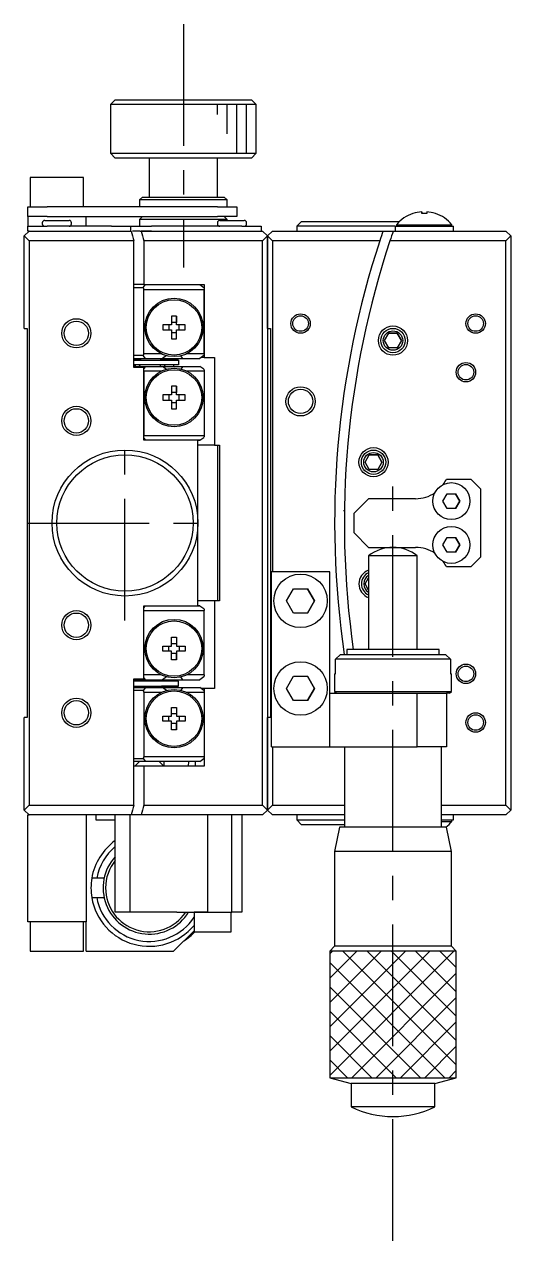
# Model space of a CAD drawing. Extents: x -55 to 398, y -25 to 274.
# Drawn here: x 12 to 62, y 84.2 to 209.2 of the extents above; entities that cross this region are included whole.
import ezdxf

# ---------------------------------------------------------------- set-up
doc = ezdxf.new("R2010")
doc.units = 0
doc.header["$LTSCALE"] = 10
doc.linetypes.add('CENTER', pattern=[2, 1.25, -0.25, 0.25, -0.25])
doc.layers.get('0').update_dxf_attribs({"linetype": 'CONTINUOUS'})
doc.layers.add('CENTER', color=1, linetype='CENTER')

msp = doc.modelspace()

# ---------------------------------------------------------------- linework, layer by layer
at = {"color": 7, "linetype": 'CONTINUOUS'}
for p, q in [((21.374439, 201.485156), (20.874439, 200.985156)), ((21.374439, 201.485156), (28.374439, 201.485156)), ((28.374439, 201.485156), (35.374439, 201.485156)), ((35.874439, 200.985156), (35.374439, 201.485156)), ((28.374439, 200.985156), (20.874439, 200.985156)), ((20.874439, 200.985156), (20.874439, 195.985156)), ((35.874439, 200.985156), (28.374439, 200.985156)), ((35.874439, 195.985156), (35.874439, 200.985156)), ((20.874439, 195.985156), (28.374439, 195.985156)), ((20.874439, 195.985156), (21.374439, 195.485156)), ((28.374439, 195.485156), (21.374439, 195.485156)), ((24.874439, 195.485156), (24.874439, 191.485156)), ((28.374439, 195.985156), (35.874439, 195.985156)), ((35.374439, 195.485156), (28.374439, 195.485156)), ((31.874439, 191.485156), (31.874439, 195.485156)), ((35.374439, 195.485156), (35.874439, 195.985156)), ((15.374439, 193.485156), (12.624439, 193.485156)), ((12.624439, 193.485156), (12.624439, 190.485156)), ((18.124439, 193.485156), (15.374439, 193.485156)), ((18.124439, 190.485156), (18.124439, 193.485156)), ((24.174439, 191.485156), (23.874439, 191.185156)), ((24.174439, 191.485156), (28.374439, 191.485156)), ((28.374439, 191.485156), (32.574439, 191.485156)), ((32.874439, 191.185156), (32.574439, 191.485156)), ((12.374439, 189.485156), (12.374439, 190.485156)), ((12.374439, 190.485156), (14.374439, 190.485156)), ((31.874439, 190.485156), (14.374439, 190.485156)), ((28.374439, 191.185156), (23.874439, 191.185156)), ((23.874439, 191.185156), (23.874439, 190.485156)), ((32.874439, 191.185156), (28.374439, 191.185156)), ((31.874439, 190.485156), (33.874439, 190.485156)), ((32.874439, 190.485156), (32.874439, 191.185156)), ((33.874439, 190.485156), (33.874439, 189.485156)), ((14.374439, 189.485156), (12.374439, 189.485156)), ((12.374439, 189.485156), (12.374439, 188.485156)), ((13.874439, 188.835156), (13.874439, 188.735156)), ((14.124439, 189.085156), (15.374439, 189.085156)), ((14.374439, 189.485156), (31.874439, 189.485156)), ((14.624439, 189.085156), (15.249439, 189.085156)), ((15.249439, 189.085156), (15.499439, 189.085156)), ((15.374439, 189.085156), (16.624439, 189.085156)), ((15.499439, 189.085156), (16.124439, 189.085156)), ((16.874439, 188.735156), (16.874439, 188.835156)), ((18.374439, 188.485156), (18.374439, 189.485156)), ((24.174439, 189.485156), (23.874439, 189.185156)), ((28.374439, 189.185156), (23.874439, 189.185156)), ((23.874439, 189.185156), (23.874439, 188.485156)), ((32.874439, 189.185156), (28.374439, 189.185156)), ((33.874439, 189.485156), (31.874439, 189.485156)), ((31.874439, 188.835156), (31.874439, 188.735156)), ((32.124439, 189.085156), (33.374439, 189.085156)), ((32.874439, 189.185156), (32.574439, 189.485156)), ((32.624439, 189.085156), (33.249439, 189.085156)), ((32.874439, 189.085156), (32.874439, 189.185156)), ((33.249439, 189.085156), (33.499439, 189.085156)), ((33.374439, 189.085156), (34.624439, 189.085156)), ((33.499439, 189.085156), (34.124439, 189.085156)), ((34.874439, 188.735156), (34.874439, 188.835156)), ((40.524439, 188.985156), (40.024439, 188.485156)), ((40.524439, 188.985156), (50.604617, 188.985156)), ((51.979331, 189.790598), (51.975285, 189.798895)), ((51.979331, 189.790598), (51.975285, 189.798895)), ((52.874439, 189.790598), (52.874439, 189.966841)), ((52.874439, 189.966841), (52.874439, 189.790598)), ((53.394439, 189.790598), (52.874439, 189.790598)), ((53.394439, 189.966841), (53.394439, 189.790598)), ((54.293594, 189.798895), (54.289547, 189.790598)), ((54.293594, 189.798895), (54.289547, 189.790598)), ((12.024439, 187.485156), (12.524439, 187.985156)), ((12.374439, 187.985156), (12.374439, 188.485156)), ((12.374439, 188.485156), (14.374439, 188.485156)), ((12.524439, 187.985156), (12.374439, 187.985156)), ((12.524439, 187.985156), (14.374439, 187.985156)), ((14.574439, 188.485156), (14.374439, 188.485156)), ((14.374439, 187.985156), (20.977934, 187.985156)), ((14.374439, 187.985156), (20.977934, 187.985156)), ((16.174439, 188.485156), (14.574439, 188.485156)), ((20.977934, 188.485156), (16.174439, 188.485156)), ((20.977934, 188.485156), (22.977934, 188.485156)), ((20.977934, 187.985156), (23.009387, 187.985156)), ((22.977934, 188.485156), (23.144834, 188.485156)), ((22.977934, 187.985156), (22.977934, 188.485156)), ((23.144834, 188.485156), (25.08893, 188.485156)), ((23.950857, 187.985156), (23.144834, 187.985156)), ((23.950857, 187.985156), (24.041598, 187.985156)), ((25.08893, 187.985156), (24.041598, 187.985156)), ((24.041598, 187.985156), (25.08893, 187.985156)), ((32.574439, 188.485156), (25.08893, 188.485156)), ((25.08893, 187.985156), (34.374439, 187.985156)), ((25.08893, 187.985156), (34.374439, 187.985156)), ((34.174439, 188.485156), (32.574439, 188.485156)), ((34.374439, 188.485156), (34.174439, 188.485156)), ((34.374439, 188.485156), (36.374439, 188.485156)), ((34.374439, 187.985156), (36.524439, 187.985156)), ((36.374439, 188.485156), (36.374439, 187.985156)), ((36.524439, 187.985156), (37.024439, 187.485156)), ((37.024439, 187.485156), (37.524439, 187.985156)), ((37.524439, 187.985156), (48.896035, 187.985156)), ((50.134439, 188.485156), (40.024439, 188.485156)), ((40.024439, 188.485156), (40.024439, 187.985156)), ((48.896035, 187.985156), (49.95318, 187.985156)), ((49.95318, 187.985156), (61.524439, 187.985156)), ((50.134439, 188.485156), (56.134439, 188.485156)), ((50.134439, 188.485156), (50.284439, 188.485156)), ((50.134439, 188.485156), (50.134439, 187.985156)), ((50.284439, 188.644711), (55.984439, 188.644711)), ((50.284439, 188.644711), (50.284439, 188.485156)), ((55.984439, 188.485156), (55.984439, 188.644711)), ((55.984439, 188.485156), (56.134439, 188.485156)), ((56.134439, 187.985156), (56.134439, 188.485156)), ((61.524439, 187.985156), (62.024439, 187.485156)), ((12.524439, 186.985156), (12.024439, 187.485156)), ((12.024439, 177.985156), (12.024439, 187.485156)), ((12.524439, 186.985156), (12.524439, 128.985156)), ((23.268762, 186.985156), (12.524439, 186.985156)), ((23.268762, 173.985156), (23.268762, 186.985156)), ((24.303351, 186.985156), (24.303351, 182.485156)), ((36.524439, 186.985156), (24.303351, 186.985156)), ((37.024439, 187.485156), (36.524439, 186.985156)), ((36.524439, 128.985156), (36.524439, 186.985156)), ((37.024439, 177.985156), (37.024439, 187.485156)), ((37.524439, 186.985156), (37.024439, 187.485156)), ((37.024439, 187.485156), (37.024439, 177.985156)), ((37.524439, 186.985156), (37.524439, 152.985156)), ((48.561551, 186.985156), (37.524439, 186.985156)), ((61.524439, 186.985156), (49.614646, 186.985156)), ((62.024439, 187.485156), (61.524439, 186.985156)), ((61.524439, 128.985156), (61.524439, 186.985156)), ((62.024439, 187.485156), (62.024439, 128.485156)), ((24.303351, 182.485156), (23.268762, 182.485156)), ((23.268762, 182.185156), (24.250241, 182.185156)), ((24.250241, 182.185156), (24.481423, 182.485156)), ((24.303351, 182.485156), (30.52478, 182.485156)), ((24.303351, 175.385156), (24.303351, 181.985156)), ((24.303351, 181.985156), (30.52478, 181.985156)), ((30.073737, 182.485156), (30.468565, 182.185156)), ((30.52478, 182.485156), (30.52478, 181.985156)), ((30.52478, 175.385156), (30.52478, 181.985156)), ((30.52478, 181.985156), (30.52478, 175.385156)), ((27.674439, 179.240264), (27.154439, 179.240264)), ((27.154439, 179.240264), (27.154439, 178.345156)), ((27.674439, 178.345156), (27.674439, 179.240264)), ((27.674439, 179.240264), (27.674439, 178.603557)), ((12.024439, 177.985156), (12.324439, 177.985156)), ((12.324439, 177.985156), (12.324439, 137.985156)), ((26.259331, 178.345156), (26.259331, 177.825156)), ((27.154439, 178.345156), (26.259331, 178.345156)), ((26.259331, 177.825156), (27.154439, 177.825156)), ((26.896038, 178.345156), (26.896038, 177.825156)), ((27.674439, 178.603557), (27.154439, 178.603557)), ((27.154439, 177.825156), (27.154439, 176.930048)), ((27.154439, 177.566755), (27.674439, 177.566755)), ((27.674439, 178.345156), (27.674439, 178.603557)), ((28.569547, 178.345156), (27.674439, 178.345156)), ((27.674439, 177.825156), (28.569547, 177.825156)), ((27.674439, 176.930048), (27.674439, 177.825156)), ((27.674439, 177.566755), (27.674439, 177.825156)), ((27.674439, 176.930048), (27.674439, 177.566755)), ((27.93284, 177.825156), (27.93284, 178.345156)), ((28.569547, 177.825156), (28.569547, 178.345156)), ((37.024439, 177.985156), (37.324439, 177.985156)), ((37.024439, 177.985156), (37.024439, 137.985156)), ((37.324439, 177.985156), (37.324439, 137.985156)), ((27.154439, 176.930048), (27.674439, 176.930048)), ((49.058414, 176.735156), (49.491427, 177.485156)), ((49.491427, 175.985156), (49.058414, 176.735156)), ((49.491427, 177.485156), (50.357452, 177.485156)), ((50.357452, 177.485156), (49.491427, 177.485156)), ((50.357452, 177.485156), (50.790465, 176.735156)), ((50.790465, 176.735156), (50.357452, 177.485156)), ((50.790465, 176.735156), (50.357452, 175.985156)), ((24.250241, 175.185156), (23.268762, 175.185156)), ((24.481423, 174.885156), (24.250241, 175.185156)), ((26.10677, 175.385156), (24.303351, 175.385156)), ((26.62456, 175.191443), (26.225196, 174.885156)), ((28.325823, 174.885156), (28.109872, 175.167909)), ((30.52478, 175.385156), (28.722109, 175.385156)), ((30.468565, 175.185156), (30.073737, 174.885156)), ((30.52478, 175.385156), (30.52478, 174.985156)), ((50.357452, 175.985156), (49.491427, 175.985156)), ((23.268762, 174.885156), (24.481423, 174.885156)), ((23.384121, 174.885156), (23.268762, 174.770073)), ((23.268762, 174.735156), (27.869562, 174.735156)), ((23.268762, 174.735156), (23.816859, 174.735156)), ((27.869562, 174.235156), (23.268762, 174.235156)), ((23.268762, 174.085156), (24.481423, 174.085156)), ((24.303351, 173.985156), (23.268762, 173.985156)), ((23.28197, 174.235156), (23.313039, 174.201544)), ((23.816859, 174.735156), (23.287154, 174.735156)), ((23.287154, 174.735156), (23.652327, 174.735156)), ((23.313039, 174.201544), (23.34707, 174.165164)), ((23.370695, 174.201544), (23.334865, 174.235156)), ((23.34707, 174.165164), (23.38382, 174.126275)), ((23.409073, 174.165164), (23.370695, 174.201544)), ((23.38382, 174.126275), (23.423025, 174.085156)), ((23.449727, 174.126275), (23.409073, 174.165164)), ((23.492363, 174.085156), (23.449727, 174.126275)), ((23.652327, 174.735156), (26.61071, 174.735156)), ((23.784592, 174.235156), (23.934633, 174.085156)), ((23.816859, 174.735156), (23.846303, 174.768768)), ((23.846303, 174.768768), (23.878838, 174.805148)), ((23.878838, 174.805148), (23.91423, 174.844037)), ((23.941622, 174.768768), (23.904309, 174.735156)), ((23.91423, 174.844037), (23.952228, 174.885156)), ((23.981344, 174.805148), (23.941622, 174.768768)), ((24.023191, 174.844037), (23.981344, 174.805148)), ((24.066862, 174.885156), (24.023191, 174.844037)), ((24.481423, 174.085156), (24.303318, 173.854088)), ((24.303351, 173.585156), (24.303351, 173.985156)), ((24.481423, 174.885156), (26.225196, 174.885156)), ((24.481423, 174.085156), (26.225196, 174.085156)), ((25.945636, 174.085156), (25.983633, 174.126275)), ((26.113272, 174.735156), (25.963231, 174.885156)), ((25.983633, 174.126275), (26.019026, 174.165164)), ((26.019026, 174.165164), (26.05156, 174.201544)), ((26.05156, 174.201544), (26.081004, 174.235156)), ((26.113272, 174.735156), (26.650544, 174.735156)), ((27.869562, 174.735156), (26.113272, 174.735156)), ((26.245537, 174.735156), (26.113272, 174.735156)), ((26.113272, 174.735156), (26.407736, 174.735156)), ((26.407736, 174.735156), (26.113272, 174.735156)), ((27.374439, 174.735156), (26.113272, 174.735156)), ((26.225196, 174.885156), (28.325823, 174.885156)), ((26.225196, 174.085156), (28.325823, 174.085156)), ((26.62456, 173.77887), (26.225196, 174.085156)), ((26.61071, 174.735156), (26.245537, 174.735156)), ((26.387192, 174.085156), (26.532137, 174.235156)), ((26.592477, 174.735088), (26.48802, 174.885107)), ((27.062608, 174.735156), (26.59226, 174.735156)), ((27.374439, 174.735156), (26.59226, 174.735156)), ((26.650544, 174.735156), (27.062608, 174.735156)), ((27.374439, 174.885156), (27.374439, 174.735156)), ((27.374439, 174.235156), (27.374439, 174.085156)), ((27.869562, 174.735156), (27.869562, 174.235156)), ((28.325823, 174.085156), (28.109872, 173.802404)), ((28.325823, 174.885156), (30.073737, 174.885156)), ((28.325823, 174.085156), (30.073737, 174.085156)), ((30.468565, 173.785156), (30.073737, 174.085156)), ((30.52478, 174.985156), (30.179839, 174.985156)), ((30.52478, 174.985156), (31.564183, 174.985156)), ((31.564183, 174.985156), (31.564183, 165.985156)), ((24.303351, 173.585156), (24.303351, 166.985156)), ((26.10677, 173.585156), (24.303351, 173.585156)), ((24.303351, 166.985156), (24.303351, 173.585156)), ((30.52478, 173.585156), (28.722109, 173.585156)), ((30.52478, 173.585156), (30.52478, 166.985156)), ((27.674439, 172.040264), (27.154439, 172.040264)), ((27.154439, 172.040264), (27.154439, 171.145156)), ((27.674439, 171.403557), (27.154439, 171.403557)), ((27.674439, 171.145156), (27.674439, 172.040264)), ((27.674439, 172.040264), (27.674439, 171.403557)), ((27.674439, 171.145156), (27.674439, 171.403557)), ((27.154439, 171.145156), (26.259331, 171.145156)), ((26.259331, 171.145156), (26.259331, 170.625156)), ((26.259331, 170.625156), (27.154439, 170.625156)), ((26.896038, 171.145156), (26.896038, 170.625156)), ((27.154439, 170.625156), (27.154439, 169.730048)), ((27.154439, 170.366755), (27.674439, 170.366755)), ((28.569547, 171.145156), (27.674439, 171.145156)), ((27.674439, 170.625156), (28.569547, 170.625156)), ((27.674439, 169.730048), (27.674439, 170.625156)), ((27.674439, 170.366755), (27.674439, 170.625156)), ((27.674439, 169.730048), (27.674439, 170.366755)), ((27.93284, 170.625156), (27.93284, 171.145156)), ((28.569547, 170.625156), (28.569547, 171.145156)), ((27.154439, 169.730048), (27.674439, 169.730048)), ((24.303318, 166.716225), (24.481423, 166.485156)), ((24.303351, 166.985156), (30.52478, 166.985156)), ((24.303351, 166.485156), (24.303351, 166.985156)), ((29.874439, 166.485156), (24.303351, 166.485156)), ((30.073737, 166.485156), (29.874439, 166.485156)), ((29.874439, 166.485156), (30.073737, 166.485156)), ((29.874439, 157.985156), (29.874439, 166.485156)), ((30.073737, 166.485156), (30.468565, 166.785156)), ((31.564183, 165.985156), (29.874439, 165.985156)), ((31.564183, 165.985156), (32.084172, 165.985156)), ((31.874439, 165.985156), (31.874439, 149.985156)), ((32.084172, 165.985156), (32.084172, 149.985156)), ((47.058414, 164.235156), (47.491427, 164.985156)), ((47.491427, 163.485156), (47.058414, 164.235156)), ((47.491427, 164.985156), (48.357452, 164.985156)), ((48.357452, 164.985156), (47.491427, 164.985156)), ((48.357452, 164.985156), (48.790465, 164.235156)), ((48.790465, 164.235156), (48.357452, 164.985156)), ((48.790465, 164.235156), (48.357452, 163.485156)), ((48.357452, 163.485156), (47.491427, 163.485156)), ((45.015243, 161.299862), (44.987856, 161.295392)), ((55.416717, 162.485156), (57.924439, 162.485156)), ((58.924439, 161.485156), (57.924439, 162.485156)), ((58.924439, 161.485156), (58.924439, 154.485156)), ((44.993601, 160.640979), (44.974563, 160.641408)), ((44.974815, 160.686099), (44.995099, 160.689439)), ((47.424439, 160.485156), (45.924439, 158.985156)), ((52.254439, 160.485156), (47.424439, 160.485156)), ((55.058414, 160.235156), (55.491427, 160.985156)), ((55.491427, 159.485156), (55.058414, 160.235156)), ((55.491427, 160.985156), (56.357452, 160.985156)), ((56.357452, 160.985156), (56.790465, 160.235156)), ((56.790465, 160.235156), (56.357452, 160.985156)), ((56.790465, 160.235156), (56.357452, 159.485156)), ((56.357452, 159.485156), (56.790465, 160.235156)), ((44.947354, 159.22783), (44.837997, 159.230475)), ((45.924439, 156.985156), (45.924439, 158.985156)), ((56.357452, 159.485156), (55.491427, 159.485156)), ((29.874439, 149.485156), (29.874439, 157.985156)), ((44.92783, 158.629872), (44.94416, 158.629465)), ((44.939732, 156.381308), (44.969459, 156.386289)), ((44.95771, 156.991965), (44.944736, 156.989813)), ((44.946418, 157.215258), (44.958779, 157.214942)), ((45.924439, 156.985156), (47.424439, 155.485156)), ((55.058414, 155.735156), (55.491427, 156.485156)), ((55.491427, 156.485156), (56.357452, 156.485156)), ((56.357452, 156.485156), (56.790465, 155.735156)), ((56.790465, 155.735156), (56.357452, 156.485156)), ((44.9626, 155.800908), (44.981115, 155.80042)), ((44.985698, 155.563602), (44.97325, 155.561529)), ((47.424439, 155.485156), (52.254439, 155.485156)), ((55.491427, 154.985156), (55.058414, 155.735156)), ((56.790465, 155.735156), (56.357452, 154.985156)), ((56.357452, 154.985156), (56.790465, 155.735156)), ((52.424435, 154.607647), (47.424443, 154.607647)), ((47.424443, 154.607647), (47.424443, 144.985156)), ((52.424435, 144.985156), (52.424435, 154.607647)), ((56.357452, 154.985156), (55.491427, 154.985156)), ((57.924439, 153.485156), (58.924439, 154.485156)), ((37.424439, 134.985156), (37.424439, 152.985156)), ((43.424439, 152.985156), (37.424439, 152.985156)), ((43.424439, 140.485156), (43.424439, 152.985156)), ((57.924439, 153.485156), (55.416717, 153.485156)), ((47.058414, 151.735156), (47.424443, 152.369138)), ((47.424443, 151.101175), (47.058414, 151.735156)), ((38.981064, 149.985156), (39.702751, 151.235156)), ((39.702751, 151.235156), (41.146127, 151.235156)), ((41.146127, 151.235156), (41.867815, 149.985156)), ((41.867815, 149.985156), (41.146127, 151.235156)), ((24.303318, 149.254088), (24.481423, 149.485156)), ((24.303351, 149.485156), (29.874439, 149.485156)), ((24.303351, 148.985156), (24.303351, 149.485156)), ((24.303351, 142.385156), (24.303351, 148.985156)), ((24.303351, 148.985156), (30.52478, 148.985156)), ((24.303351, 142.385156), (24.303351, 148.985156)), ((31.564183, 149.985156), (29.874439, 149.985156)), ((30.073737, 149.485156), (29.874439, 149.485156)), ((29.874439, 149.485156), (30.073737, 149.485156)), ((30.073737, 149.485156), (30.468565, 149.185156)), ((30.52478, 142.385156), (30.52478, 148.985156)), ((31.564183, 149.985156), (31.564183, 140.985156)), ((32.084172, 149.985156), (31.564183, 149.985156)), ((39.702751, 148.735156), (38.981064, 149.985156)), ((41.867815, 149.985156), (41.146127, 148.735156)), ((41.146127, 148.735156), (41.867815, 149.985156)), ((41.146127, 148.735156), (39.702751, 148.735156)), ((45.560124, 147.301601), (45.575518, 147.301195)), ((45.604563, 147.068419), (45.58306, 147.064842)), ((45.654352, 146.469058), (45.679131, 146.473198)), ((26.259331, 145.345156), (27.154439, 145.345156)), ((26.259331, 144.825156), (26.259331, 145.345156)), ((26.896038, 144.825156), (26.896038, 145.345156)), ((27.154439, 146.240264), (27.674439, 146.240264)), ((27.154439, 145.345156), (27.154439, 146.240264)), ((27.154439, 145.603557), (27.674439, 145.603557)), ((27.674439, 146.240264), (27.674439, 145.345156)), ((27.674439, 146.240264), (27.674439, 145.603557)), ((27.674439, 145.603557), (27.674439, 145.345156)), ((27.674439, 145.345156), (28.569547, 145.345156)), ((27.93284, 145.345156), (27.93284, 144.825156)), ((28.569547, 145.345156), (28.569547, 144.825156)), ((27.154439, 144.825156), (26.259331, 144.825156)), ((27.154439, 143.930048), (27.154439, 144.825156)), ((27.674439, 144.566755), (27.154439, 144.566755)), ((27.674439, 143.930048), (27.154439, 143.930048)), ((27.674439, 144.825156), (27.674439, 143.930048)), ((28.569547, 144.825156), (27.674439, 144.825156)), ((27.674439, 144.825156), (27.674439, 144.566755)), ((27.674439, 143.930048), (27.674439, 144.566755)), ((44.008359, 143.985156), (44.516112, 144.485156)), ((44.008359, 142.485156), (44.008359, 143.985156)), ((55.840519, 143.985156), (44.008359, 143.985156)), ((44.516112, 144.485156), (55.332766, 144.485156)), ((54.674439, 144.985156), (45.174439, 144.985156)), ((45.174439, 144.985156), (45.174439, 144.485156)), ((54.674439, 144.485156), (54.674439, 144.985156)), ((55.332766, 144.485156), (55.840519, 143.985156)), ((55.840519, 143.985156), (55.840519, 142.485156)), ((23.268762, 141.985156), (24.303351, 141.985156)), ((23.268762, 128.985156), (23.268762, 141.985156)), ((23.268762, 141.885156), (24.481423, 141.885156)), ((27.869562, 141.735157), (23.268762, 141.735156)), ((23.28197, 141.735157), (23.313031, 141.768759)), ((23.313031, 141.768759), (23.347053, 141.80513)), ((23.370686, 141.768759), (23.334865, 141.735157)), ((23.347053, 141.80513), (23.383792, 141.844007)), ((23.409054, 141.80513), (23.370686, 141.768759)), ((23.383792, 141.844007), (23.422985, 141.885114)), ((23.449696, 141.844007), (23.409054, 141.80513)), ((23.49232, 141.885114), (23.449696, 141.844007)), ((23.934633, 141.885156), (23.784592, 141.735157)), ((24.481423, 141.885156), (24.303318, 142.116225)), ((26.10677, 142.385156), (24.303351, 142.385156)), ((24.303351, 141.985156), (24.303351, 142.385156)), ((24.481423, 141.885156), (26.225196, 141.885156)), ((25.945636, 141.885156), (25.983633, 141.844037)), ((25.983633, 141.844037), (26.019026, 141.805148)), ((26.019026, 141.805148), (26.05156, 141.768768)), ((26.05156, 141.768768), (26.081004, 141.735157)), ((26.62456, 142.191443), (26.225196, 141.885156)), ((26.225196, 141.885156), (28.325823, 141.885156)), ((26.532137, 141.735157), (26.387192, 141.885156)), ((27.374439, 141.885156), (27.374439, 141.735157)), ((27.869562, 141.235156), (27.869562, 141.735157)), ((28.325823, 141.885156), (28.109872, 142.167909)), ((28.325823, 141.885156), (30.073737, 141.885156)), ((30.52478, 142.385156), (28.722109, 142.385156)), ((30.468565, 142.185156), (30.073737, 141.885156)), ((38.981064, 140.985156), (39.702751, 142.235156)), ((39.702751, 142.235156), (41.146127, 142.235156)), ((41.146127, 142.235156), (41.867815, 140.985156)), ((41.867815, 140.985156), (41.146127, 142.235156)), ((43.924439, 142.485156), (44.008359, 142.485156)), ((43.924439, 142.485156), (43.924439, 140.685156)), ((55.840519, 142.485156), (55.924439, 142.485156)), ((55.924439, 140.685156), (55.924439, 142.485156)), ((23.268762, 141.235156), (27.869562, 141.235156)), ((23.268762, 141.20024), (23.384121, 141.085156)), ((23.268762, 141.085156), (24.481423, 141.085156)), ((24.250241, 140.785156), (23.268762, 140.785156)), ((23.287154, 141.235156), (23.652327, 141.235156)), ((23.652327, 141.235156), (26.61071, 141.235156)), ((23.822256, 141.228936), (23.850797, 141.196477)), ((23.850797, 141.196477), (23.882111, 141.16154)), ((23.882111, 141.16154), (23.915995, 141.124353)), ((23.941622, 141.201545), (23.904309, 141.235156)), ((23.915995, 141.124353), (23.952228, 141.085156)), ((23.981344, 141.165164), (23.941622, 141.201545)), ((24.023191, 141.126275), (23.981344, 141.165164)), ((24.066862, 141.085156), (24.023191, 141.126275)), ((24.481423, 141.085156), (24.250241, 140.785156)), ((24.303351, 140.585156), (24.303351, 133.985156)), ((26.10677, 140.585156), (24.303351, 140.585156)), ((24.481423, 141.085156), (26.225196, 141.085156)), ((25.963231, 141.085156), (26.113272, 141.235156)), ((26.113272, 141.235156), (26.650544, 141.235156)), ((27.869562, 141.235156), (26.113272, 141.235156)), ((26.245537, 141.235156), (26.113272, 141.235156)), ((26.407736, 141.235156), (26.113272, 141.235156)), ((26.113272, 141.235156), (26.407736, 141.235156)), ((27.374439, 141.235156), (26.113272, 141.235156)), ((26.62456, 140.77887), (26.225196, 141.085156)), ((26.225196, 141.085156), (28.325823, 141.085156)), ((26.61071, 141.235156), (26.245537, 141.235156)), ((26.488026, 141.085212), (26.592477, 141.235224)), ((27.062608, 141.235156), (26.592265, 141.235156)), ((27.374439, 141.235156), (26.592265, 141.235156)), ((26.650544, 141.235156), (27.062608, 141.235156)), ((27.374439, 141.235156), (27.374439, 141.085156)), ((28.325823, 141.085156), (28.109872, 140.802404)), ((28.325823, 141.085156), (30.073737, 141.085156)), ((30.52478, 140.585156), (28.722109, 140.585156)), ((30.468565, 140.785156), (30.073737, 141.085156)), ((30.52478, 140.985156), (30.179839, 140.985156)), ((30.52478, 140.985156), (30.52478, 140.585156)), ((31.564183, 140.985156), (30.52478, 140.985156)), ((30.52478, 140.585156), (30.52478, 133.985156)), ((30.52478, 140.585156), (30.52478, 133.985156)), ((39.702751, 139.735156), (38.981064, 140.985156)), ((41.867815, 140.985156), (41.146127, 139.735156)), ((41.146127, 139.735156), (41.867815, 140.985156)), ((43.424439, 140.485156), (52.424439, 140.485156)), ((43.424439, 134.985156), (43.424439, 140.485156)), ((43.924439, 140.685156), (55.924439, 140.685156)), ((43.924439, 140.685156), (44.124439, 140.485156)), ((52.424439, 134.985156), (52.424439, 140.485156)), ((52.424439, 140.485156), (55.424439, 140.485156)), ((55.724439, 140.485156), (55.424439, 140.485156)), ((55.424439, 140.485156), (55.424439, 134.985156)), ((55.724439, 140.485156), (55.924439, 140.685156)), ((27.154439, 139.040264), (27.674439, 139.040264)), ((27.154439, 138.145156), (27.154439, 139.040264)), ((27.674439, 139.040264), (27.674439, 138.145156)), ((27.674439, 139.040264), (27.674439, 138.403557)), ((41.146127, 139.735156), (39.702751, 139.735156)), ((12.024439, 128.485156), (12.024439, 137.985156)), ((12.324439, 137.985156), (12.024439, 137.985156)), ((26.259331, 138.145156), (27.154439, 138.145156)), ((26.259331, 137.625156), (26.259331, 138.145156)), ((27.154439, 137.625156), (26.259331, 137.625156)), ((26.896038, 137.625156), (26.896038, 138.145156)), ((27.154439, 138.403557), (27.674439, 138.403557)), ((27.154439, 136.730048), (27.154439, 137.625156)), ((27.674439, 138.403557), (27.674439, 138.145156)), ((27.674439, 138.145156), (28.569547, 138.145156)), ((27.674439, 137.625156), (27.674439, 136.730048)), ((28.569547, 137.625156), (27.674439, 137.625156)), ((27.674439, 137.625156), (27.674439, 137.366755)), ((27.93284, 138.145156), (27.93284, 137.625156)), ((28.569547, 138.145156), (28.569547, 137.625156)), ((37.024439, 128.485156), (37.024439, 137.985156)), ((37.324439, 137.985156), (37.024439, 137.985156)), ((37.024439, 137.985156), (37.024439, 128.485156)), ((27.674439, 137.366755), (27.154439, 137.366755)), ((27.674439, 136.730048), (27.154439, 136.730048)), ((27.674439, 136.730048), (27.674439, 137.366755)), ((23.268762, 133.785156), (24.250241, 133.785156)), ((24.250241, 133.785156), (24.481423, 133.485156)), ((24.303351, 133.985156), (30.52478, 133.985156)), ((30.073737, 133.485156), (30.468565, 133.785156)), ((30.52478, 133.985156), (30.52478, 132.985156)), ((37.424439, 134.985156), (43.424439, 134.985156)), ((37.524439, 134.985156), (37.524439, 128.985156)), ((43.424439, 134.985156), (52.424439, 134.985156)), ((44.924439, 134.985156), (44.924439, 126.735156)), ((55.424439, 134.985156), (52.424439, 134.985156)), ((54.924439, 126.735156), (54.924439, 134.985156)), ((24.481423, 133.485156), (23.268762, 133.485156)), ((24.303351, 132.985156), (23.268762, 132.985156)), ((23.624439, 133.235156), (23.374439, 132.985156)), ((23.874439, 133.485156), (23.624439, 133.235156)), ((24.303351, 132.985156), (24.303351, 128.985156)), ((30.52478, 132.985156), (24.303351, 132.985156)), ((30.073737, 133.485156), (24.481423, 133.485156)), ((26.124439, 133.235156), (25.874439, 133.485156)), ((26.374439, 132.985156), (26.124439, 133.235156)), ((26.374439, 133.485156), (26.374439, 132.985156)), ((28.886488, 133.485217), (28.869682, 132.985156)), ((29.636258, 132.985156), (29.616999, 133.485271)), ((12.024439, 128.485156), (12.524439, 128.985156)), ((12.524439, 128.985156), (23.268762, 128.985156)), ((24.303351, 128.985156), (36.524439, 128.985156)), ((36.524439, 128.985156), (37.024439, 128.485156)), ((37.024439, 128.485156), (37.524439, 128.985156)), ((37.524439, 128.985156), (44.924439, 128.985156)), ((54.924439, 128.985156), (61.524439, 128.985156)), ((61.524439, 128.985156), (62.024439, 128.485156)), ((12.524439, 127.985156), (12.024439, 128.485156)), ((12.374439, 116.985156), (12.374439, 127.985156)), ((12.374439, 127.985156), (12.524439, 127.985156)), ((23.009387, 127.985156), (12.524439, 127.985156)), ((18.374439, 127.985156), (18.374439, 116.985156)), ((19.374439, 127.985156), (19.374439, 127.485156)), ((21.374439, 117.985156), (21.374439, 127.985156)), ((22.874439, 127.985156), (22.874439, 117.985156)), ((24.041598, 127.985156), (23.009387, 127.985156)), ((36.524439, 127.985156), (24.041598, 127.985156)), ((30.866717, 127.985156), (30.866717, 117.985156)), ((33.374439, 117.985156), (33.374439, 127.985156)), ((34.374439, 127.985156), (34.374439, 117.985156)), ((37.024439, 128.485156), (36.524439, 127.985156)), ((37.524439, 127.985156), (37.024439, 128.485156)), ((44.924439, 127.985156), (37.524439, 127.985156)), ((40.024439, 127.985156), (40.024439, 127.485156)), ((61.524439, 127.985156), (54.924439, 127.985156)), ((56.134439, 127.485156), (56.134439, 127.985156)), ((62.024439, 128.485156), (61.524439, 127.985156)), ((19.374439, 127.485156), (21.374439, 127.485156)), ((40.024439, 127.485156), (44.924439, 127.485156)), ((40.024439, 127.485156), (40.524439, 126.985156)), ((44.924439, 126.985156), (40.524439, 126.985156)), ((44.424442, 126.735156), (43.924443, 124.235157)), ((55.424436, 126.735156), (44.424442, 126.735156)), ((54.924439, 127.485156), (56.134439, 127.485156)), ((54.924439, 127.325601), (55.984439, 127.325601)), ((55.924435, 124.235157), (55.424436, 126.735156)), ((55.984439, 127.485156), (56.134439, 127.485156)), ((55.984439, 127.325601), (55.984439, 127.485156)), ((55.924435, 124.235157), (43.924443, 124.235157)), ((43.924443, 124.235157), (43.924443, 114.485152)), ((55.924435, 114.485152), (55.924435, 124.235157)), ((19.466112, 121.485156), (18.958359, 121.485156)), ((20.230895, 121.485156), (19.466112, 121.485156)), ((18.958359, 119.485156), (19.466112, 119.485156)), ((19.466112, 119.485156), (20.230895, 119.485156)), ((22.874439, 117.985156), (21.374439, 117.985156)), ((27.704439, 117.985156), (22.874439, 117.985156)), ((27.704439, 117.985156), (30.866717, 117.985156)), ((30.866717, 117.985156), (29.474439, 117.985156)), ((29.474439, 117.985156), (29.474439, 115.985156)), ((30.866717, 117.985156), (33.374439, 117.985156)), ((33.274439, 115.985156), (33.274439, 117.985156)), ((34.374439, 117.985156), (33.374439, 117.985156)), ((18.374439, 116.985156), (12.374439, 116.985156)), ((12.624439, 116.985156), (12.624439, 113.985156)), ((18.124439, 113.985156), (18.124439, 116.985156)), ((18.374439, 113.985156), (18.374439, 116.985156)), ((27.374439, 113.985156), (29.474439, 116.085156)), ((29.474439, 115.985156), (31.374439, 115.985156)), ((31.374439, 115.985156), (33.274439, 115.985156)), ((12.624439, 113.985156), (15.374439, 113.985156)), ((15.374439, 113.985156), (18.124439, 113.985156)), ((18.374439, 113.985156), (27.374439, 113.985156)), ((43.924443, 114.485152), (43.42444, 113.98515)), ((56.424438, 113.98515), (43.42444, 113.98515)), ((43.42444, 113.98515), (43.42444, 100.985149)), ((55.924435, 114.485152), (43.924443, 114.485152)), ((56.424438, 113.98515), (55.924435, 114.485152)), ((56.424438, 100.985149), (56.424438, 113.98515)), ((43.42444, 100.985149), (45.624439, 100.395661)), ((43.42444, 100.985149), (56.424438, 100.985149)), ((54.224439, 100.395661), (45.624439, 100.395661)), ((45.624439, 100.395661), (45.624439, 97.98515)), ((54.224439, 100.395661), (56.424438, 100.985149)), ((54.224439, 97.98515), (54.224439, 100.395661)), ((54.224439, 97.98515), (45.624439, 97.98515))]:
    msp.add_line(p, q, dxfattribs=at)
at = {"color": 3, "linetype": 'CONTINUOUS'}
for p, q in [((31.874439, 199.985156), (31.874439, 200.985156)), ((32.874439, 197.985156), (32.874439, 200.985156)), ((33.874439, 195.985156), (33.874439, 200.985156)), ((34.874439, 195.985156), (34.874439, 200.985156)), ((26.374444, 133.485156), (26.374444, 132.985173)), ((43.42444, 113.713727), (43.695864, 113.98515)), ((43.42444, 111.213727), (46.195864, 113.98515)), ((43.42444, 108.713727), (48.695864, 113.98515)), ((43.42444, 106.213727), (51.195864, 113.98515)), ((43.42444, 103.713727), (53.695864, 113.98515)), ((43.42444, 101.213727), (56.195864, 113.98515)), ((44.755258, 113.98515), (56.424438, 102.31597)), ((47.255258, 113.98515), (56.424438, 104.81597)), ((49.755258, 113.98515), (56.424438, 107.31597)), ((52.255258, 113.98515), (56.424438, 109.81597)), ((54.755258, 113.98515), (56.424438, 112.31597)), ((43.42444, 112.815968), (55.255259, 100.985149)), ((45.695863, 100.985149), (56.424438, 111.713725)), ((43.42444, 110.315968), (52.755259, 100.985149)), ((48.195863, 100.985149), (56.424438, 109.213725)), ((43.42444, 107.815968), (50.255259, 100.985149)), ((50.695863, 100.985149), (56.424438, 106.713725)), ((43.42444, 105.315968), (47.755259, 100.985149)), ((53.195863, 100.985149), (56.424438, 104.213725)), ((43.42444, 102.815968), (45.255259, 100.985149)), ((55.695863, 100.985149), (56.424438, 101.713725))]:
    msp.add_line(p, q, dxfattribs=at)
at = {"color": 7, "linetype": 'CONTINUOUS'}
for centre, radius in [((27.414439, 178.085156), 3), ((27.414439, 178.085156), 2.85), ((40.424439, 178.485156), 0.8), ((58.424439, 178.485156), 0.8), ((17.374439, 177.485156), 1.25), ((49.924439, 176.735156), 1.25), ((49.924439, 176.735156), 1), ((27.414439, 170.885156), 3), ((57.424439, 173.485156), 0.8), ((27.414439, 170.885156), 2.85), ((40.424439, 170.485156), 1.25), ((17.374439, 168.485156), 1.25), ((22.374439, 157.985156), 7.5), ((47.924439, 164.235156), 1.25), ((47.924439, 164.235156), 1), ((22.374439, 157.985156), 7), ((55.924439, 160.235156), 1.9), ((55.924439, 155.735156), 1.9), ((40.424439, 149.985156), 2.75), ((17.374439, 147.485156), 1.25), ((27.414439, 145.085156), 3), ((27.414439, 145.085156), 2.85), ((40.424439, 140.985156), 2.75), ((57.424439, 142.485156), 0.8), ((27.414439, 137.885156), 3), ((27.414439, 137.885156), 2.85), ((17.374439, 138.485156), 1.25), ((58.424439, 137.485156), 0.8)]:
    msp.add_circle(centre, radius, dxfattribs=at)
at = {"color": 3, "linetype": 'CONTINUOUS'}
for centre, radius in [((17.374439, 177.485156), 1.5), ((40.424439, 178.485156), 1), ((58.424439, 178.485156), 1), ((49.924439, 176.735156), 1.5), ((57.424439, 173.485156), 1), ((40.424439, 170.485156), 1.5), ((17.374439, 168.485156), 1.5), ((47.924439, 164.235156), 1.5), ((17.374439, 147.485156), 1.5), ((57.424439, 142.485156), 1), ((17.374439, 138.485156), 1.5), ((58.424439, 137.485156), 1)]:
    msp.add_circle(centre, radius, dxfattribs=at)
at = {"color": 7, "linetype": 'CONTINUOUS'}
for centre, radius, start, end in [((14.124439, 188.835156), 0.25, 90, 180), ((16.624439, 188.835156), 0.25, 0, 90), ((32.124439, 188.835156), 0.25, 90, 180), ((34.624439, 188.835156), 0.25, 0, 90), ((53.134439, 186.285156), 3.7, 108.25731, 140.378165), ((53.134439, 186.285156), 3.690854, 94.039513, 108.238005), ((53.134439, 186.285156), 3.690854, 71.761995, 85.960487), ((53.134439, 186.285156), 3.7, 39.621835, 71.74269), ((14.124439, 188.735156), 0.25, 180, 270), ((16.624439, 188.735156), 0.25, 270, 0), ((136.874439, 216.985156), 117.5, 194.288736, 194.792497), ((136.874439, 216.985156), 116.5, 194.414029, 194.922409), ((32.124439, 188.735156), 0.25, 180, 270), ((34.624439, 188.735156), 0.25, 270, 0), ((136.924439, 157.985156), 93, 161.180937, 161.830574), ((136.924439, 157.985156), 92, 160.968559, 161.626062), ((136.924439, 157.985156), 93, 161.830574, 188.346619), ((136.924439, 157.985156), 92, 161.626062, 188.12333), ((136.874439, 211.985156), 116.5, 194.820638, 194.922409), ((136.874439, 211.985156), 110.5, 195.64542, 195.753141), ((136.874439, 145.385156), 116.5, 165.077591, 165.179362), ((136.874439, 145.385156), 110.5, 164.246859, 164.35458), ((136.874439, 203.585156), 110.5, 195.64542, 195.753141), ((136.874439, 136.985156), 110.5, 164.246859, 164.35458), ((52.254439, 163.985156), 3.5, 324.381029, 334.623066), ((52.254439, 163.985156), 3.5, 270, 304.38353), ((49.924436, 151.485152), 3.999997, 90, 128.682173), ((49.924436, 151.485152), 3.999997, 51.317795, 90), ((52.254439, 151.985156), 3.5, 55.61647, 90), ((52.254439, 151.985156), 3.5, 25.376934, 35.618971), ((47.924439, 151.735156), 1.25, 113.577978, 246.422022), ((47.924439, 151.735156), 1, 119.999735, 240.000265), ((136.874439, 178.985156), 110.5, 195.64542, 195.753141), ((136.874439, 112.385156), 110.5, 164.246859, 164.35458), ((136.874439, 170.585156), 116.5, 194.820638, 194.922409), ((136.874439, 170.585156), 110.5, 195.64542, 195.753141), ((136.874439, 103.985156), 116.5, 165.077591, 165.179362), ((136.874439, 103.985156), 110.5, 164.246859, 164.35458), ((136.874439, 98.985156), 117.5, 165.207503, 165.711264), ((136.874439, 98.985156), 116.5, 165.077591, 165.585971), ((53.134439, 129.685156), 3.7, 307.127217, 320.378165), ((24.874439, 120.485156), 6, 125.685335, 170.405932), ((24.874439, 120.485156), 5.5, 129.521196, 169.524318), ((24.874439, 120.485156), 4.75, 137.463102, 328.243136), ((24.874439, 120.485156), 6, 170.405932, 189.594068), ((24.874439, 120.485156), 6, 189.594068, 320.055495), ((24.874439, 120.485156), 5.5, 190.475682, 326.758097), ((24.874439, 120.485156), 6.499999, 303.257207, 316.18693), ((49.924437, 106.730151), 9.745001, 243.816215, 296.183798)]:
    msp.add_arc(centre, radius, start, end, dxfattribs=at)
at = {"color": 3, "linetype": 'CONTINUOUS'}
for centre, radius, start, end in [((47.924439, 151.735156), 1.5, 109.471059, 180), ((47.924439, 151.735156), 1.5, 180, 250.528941), ((24.874439, 120.485156), 4.5, 141.057559, 180), ((24.874439, 120.485156), 4.5, 180, 326.251011)]:
    msp.add_arc(centre, radius, start, end, dxfattribs=at)
at = {"layer": 'CENTER', "color": 1, "linetype": 'CENTER'}
for p, q in [((28.374439, 209.235153), (28.374439, 184.235153)), ((22.374439, 147.985156), (22.374439, 167.985156)), ((49.924439, 84.235153), (49.924439, 164.235153)), ((12.374439, 157.985156), (32.374439, 157.985156))]:
    msp.add_line(p, q, dxfattribs=at)

doc.saveas('drawing.dxf')
